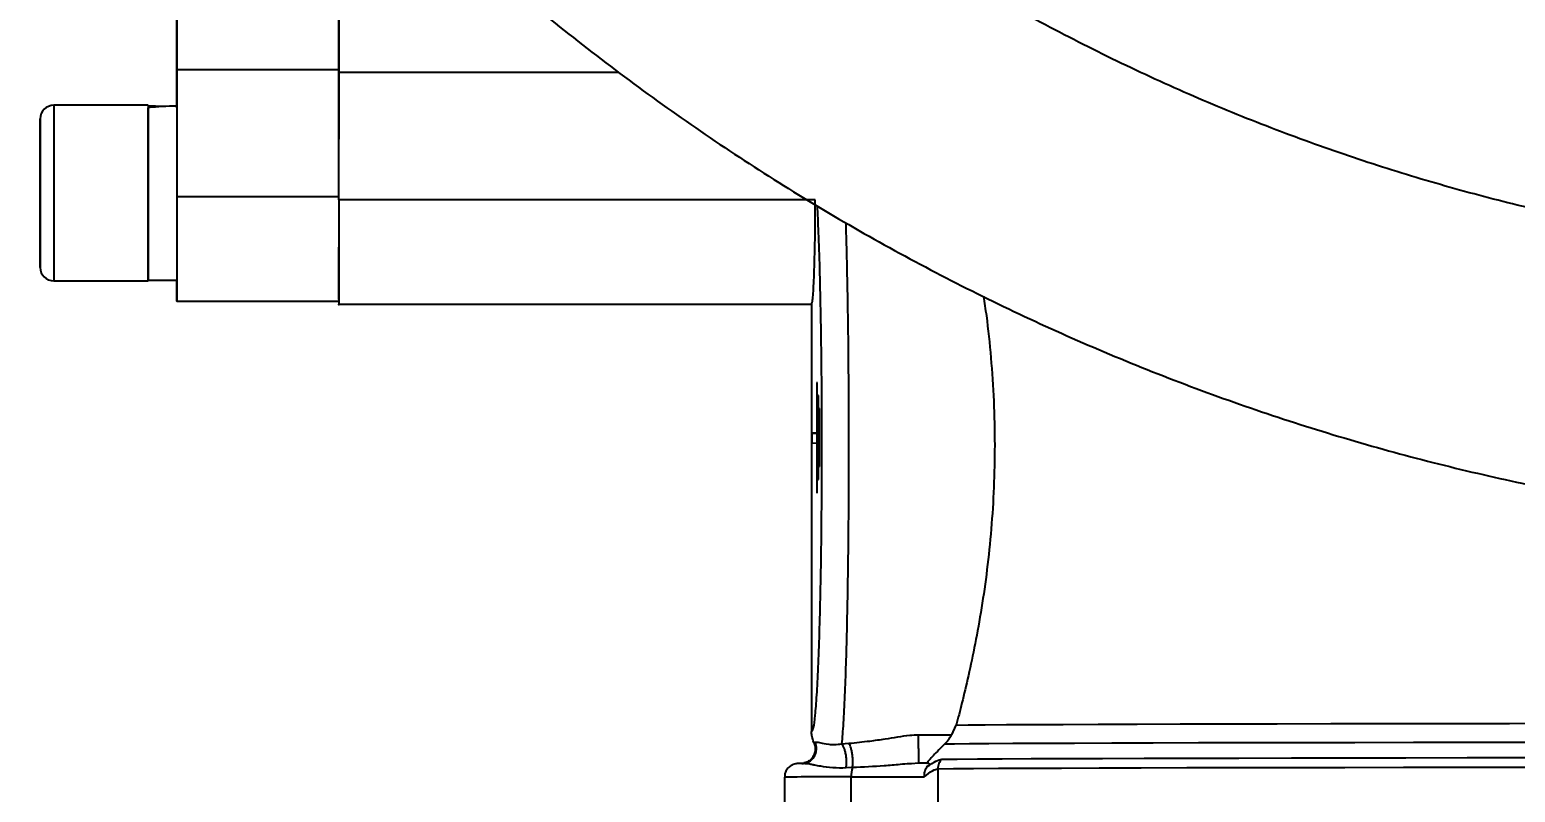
# Model space of a CAD drawing. Header units: millimetres. Extents: x 2379 to 4059, y 879 to 2067.
# Drawn here: x 2943.2 to 3053.2, y 1043.5 to 1099.9 of the extents above; entities that cross this region are included whole.
import ezdxf

# ---------------------------------------------------------------- set-up
doc = ezdxf.new("R2010")
doc.units = ezdxf.units.MM
doc.layers.add('AM_5', color=3, linetype='Continuous', lineweight=25)
doc.styles.add('SLDTEXTSTYLE1', font='txt.shx', dxfattribs={"width": 0.7, "bigfont": 'gbcbig.shx'})
doc.dimstyles.new('SLDDIMSTYLE12$0', dxfattribs={"dimtxt": 12, "dimasz": 10, "dimexe": 0, "dimexo": 0.0625, "dimgap": 0.875, "dimtad": 1, "dimdec": 1, "dimlfac": 1.8, "dimrnd": 1e-09, "dimzin": 12, "dimdsep": 46, "dimtxsty": 'SLDTEXTSTYLE1', "dimcen": 0.09, "dimdle": 8.16, "dimclrd": 3, "dimclre": 3, "dimadec": 0, "dimazin": 3, "dimtfac": 1, "dimtdec": 1, "dimtofl": 0, "dimtmove": 0, "dimatfit": 3, "dimfxl": 0, "dimfrac": 2, "dimtolj": 1, "dimlwd": 5, "dimlwe": 5, "dimarcsym": 0})

# ---------------------------------------------------------------- blocks, each defined once
blk = doc.blocks.new('*D41')
at = {"layer": 'AM_5', "color": 3, "lineweight": 5, "transparency": 16777216}
blk.add_line((3044.79, 1231.34), (2894.45, 1231.34), dxfattribs=at)
at = {"layer": 'AM_5', "color": 3, "linetype": 'Continuous', "lineweight": 5, "transparency": 16777216}
for p, q in [((2894.45, 1221.34), (2894.45, 999.72)), ((3024.09, 989.72), (2894.45, 989.72))]:
    blk.add_line(p, q, dxfattribs=at)
at = {"layer": 'AM_5', "color": 3, "transparency": 16777216}
for points in [[(2892.79, 1221.34), (2896.12, 1221.34), (2894.45, 1231.34)], [(2892.79, 999.72), (2896.12, 999.72), (2894.45, 989.72)]]:
    blk.add_solid(points, dxfattribs=at)
at = {"layer": 'Defpoints', "color": 0, "transparency": 16777216}
for p in [(3044.86, 1231.34), (2894.45, 989.72), (3024.15, 989.72)]:
    blk.add_point(p, dxfattribs=at)
at = {"layer": 'AM_5', "color": 0, "transparency": 16777216, "insert": (2887.58, 1063.63), "char_height": 12, "attachment_point": 5, "rotation": 90, "style": 'SLDTEXTSTYLE1'}
blk.add_mtext('\\A1;245', dxfattribs=at)

msp = doc.modelspace()

# ---------------------------------------------------------------- linework, layer by layer
at = {"color": 7, "linetype": 'Continuous', "lineweight": 25}
for p, q in [((2954.082, 1096.964), (2966.082, 1096.964)), ((2966.082, 1096.768), (2986.765, 1096.766)), ((2951.982, 1094.308), (2944.982, 1094.308)), ((2943.982, 1087.808), (2943.982, 1090.808)), ((2943.982, 1090.808), (2943.982, 1090.808)), ((2943.982, 1090.808), (2943.982, 1087.808)), ((2943.982, 1087.808), (2943.982, 1084.808)), ((2943.982, 1084.808), (2943.982, 1087.808)), ((2943.982, 1087.808), (2943.982, 1087.808)), ((2966.082, 1087.528), (2954.082, 1087.528)), ((3001.363, 1087.313), (2966.082, 1087.313)), ((2943.982, 1084.808), (2943.982, 1084.808)), ((2944.982, 1081.308), (2951.982, 1081.308)), ((2951.982, 1081.368), (2954.082, 1081.368)), ((2954.082, 1079.808), (2966.082, 1079.808)), ((2966.082, 1079.576), (3001.083, 1079.576)), ((3001.082, 1079.576), (3001.082, 1047.962)), ((3001.504, 1073.796), (3001.477, 1073.794)), ((3001.477, 1073.794), (3001.477, 1070.061)), ((3001.477, 1073.794), (3001.504, 1073.794)), ((3001.504, 1065.63), (3001.504, 1073.796)), ((3001.596, 1072.824), (3001.568, 1072.823)), ((3001.568, 1072.823), (3001.568, 1066.612)), ((3001.568, 1072.823), (3001.596, 1072.823)), ((3001.596, 1066.613), (3001.596, 1072.824)), ((3001.676, 1071.872), (3001.65, 1071.871)), ((3001.65, 1071.871), (3001.65, 1067.574)), ((3001.65, 1071.871), (3001.676, 1071.871)), ((3001.676, 1067.575), (3001.676, 1071.872)), ((3001.477, 1070.061), (3001.105, 1070.038)), ((3001.105, 1070.038), (3001.105, 1069.302)), ((3001.105, 1070.038), (3001.504, 1070.038)), ((3001.105, 1069.302), (3001.477, 1069.325)), ((3001.477, 1070.061), (3001.504, 1070.061)), ((3001.477, 1069.325), (3001.477, 1065.629)), ((3001.477, 1069.325), (3001.504, 1069.325)), ((3001.65, 1067.574), (3001.676, 1067.575)), ((3001.568, 1066.612), (3001.596, 1066.613)), ((3001.477, 1065.629), (3001.504, 1065.63)), ((3011.464, 1047.713), (3011.792, 1048.427)), ((3001.263, 1047.132), (3001.343, 1047.155)), ((3003.309, 1047.031), (3003.837, 1047.08)), ((3009.003, 1047.713), (3011.464, 1047.713)), ((3010.936, 1047.008), (3010.615, 1046.694)), ((3000.609, 1045.611), (3000.497, 1045.585)), ((3004.111, 1045.277), (3003.643, 1045.252)), ((3009.003, 1045.596), (3008.473, 1045.569)), ((3009.003, 1045.669), (3009.003, 1045.596)), ((3009.755, 1045.598), (3009.003, 1045.596)), ((3010.429, 1045.193), (3010.429, 1010.766)), ((2999.082, 1044.576), (2999.082, 1010.576)), ((3004.017, 1010.591), (3004.017, 1044.591))]:
    msp.add_line(p, q, dxfattribs=at)
at = {"color": 7, "linetype": 'Continuous', "lineweight": 25, "flags": 128}
for points in [[(2954.083, 1129.092), (2954.083, 1128.075), (2954.083, 1123.876), (2954.083, 1119.903), (2954.083, 1116.175), (2954.083, 1112.709), (2954.083, 1109.522), (2954.083, 1106.627), (2954.083, 1104.038), (2954.083, 1101.768), (2954.082, 1099.826), (2954.082, 1098.223), (2954.082, 1096.964)], [(2954.082, 1096.964), (2954.082, 1098.223), (2954.082, 1099.826), (2954.082, 1101.768), (2954.082, 1102.808)], [(2954.082, 1096.964), (2954.082, 1096.489), (2954.082, 1095.758), (2954.082, 1094.791), (2954.082, 1093.615), (2954.082, 1092.261), (2954.082, 1090.768), (2954.082, 1089.175), (2954.082, 1087.528)], [(2954.082, 1094.133), (2954.082, 1094.791), (2954.082, 1095.758), (2954.082, 1096.489), (2954.082, 1096.964)], [(2944.982, 1094.308), (2944.982, 1094.297), (2944.982, 1094.035), (2944.982, 1093.437), (2944.982, 1092.536), (2944.982, 1091.38), (2944.982, 1090.031), (2944.982, 1088.563), (2944.982, 1087.054), (2944.982, 1085.585), (2944.982, 1084.236), (2944.982, 1083.08), (2944.982, 1082.179), (2944.982, 1081.581), (2944.982, 1081.319), (2944.982, 1081.308)], [(2951.982, 1094.308), (2951.982, 1094.297), (2951.982, 1094.035), (2951.982, 1093.437), (2951.982, 1092.536), (2951.982, 1091.38), (2951.982, 1090.031), (2951.982, 1088.563), (2951.982, 1087.054), (2951.982, 1085.585), (2951.982, 1084.236), (2951.982, 1083.08), (2951.982, 1082.179), (2951.982, 1081.581), (2951.982, 1081.319), (2951.982, 1081.308)], [(2951.982, 1081.37), (2951.982, 1081.431), (2951.982, 1081.814), (2951.982, 1082.524), (2951.982, 1083.523), (2951.982, 1084.757), (2951.982, 1086.157), (2951.982, 1087.648), (2951.982, 1089.148), (2951.982, 1090.574), (2951.982, 1091.849), (2951.982, 1092.903), (2951.982, 1093.679), (2951.982, 1094.133)], [(2954.082, 1087.528), (2954.082, 1085.795), (2954.082, 1084.158), (2954.082, 1082.696), (2954.082, 1081.479), (2954.082, 1080.566), (2954.082, 1080), (2954.082, 1079.808), (2954.082, 1080), (2954.082, 1080.566), (2954.082, 1081.368)], [(3011.792, 1048.427), (3012.683, 1048.438), (3013.927, 1048.449), (3015.518, 1048.46), (3017.448, 1048.47), (3019.709, 1048.481), (3022.291, 1048.491), (3025.18, 1048.5), (3028.365, 1048.509), (3031.83, 1048.518), (3035.56, 1048.526), (3039.536, 1048.533), (3043.741, 1048.54), (3048.156, 1048.546), (3052.759, 1048.552), (3057.53, 1048.557), (3062.447, 1048.561), (3067.487, 1048.565), (3072.626, 1048.567)], [(3009.003, 1046.694), (3009.003, 1046.856), (3009.003, 1047.014), (3009.003, 1047.165), (3009.003, 1047.307), (3009.003, 1047.435), (3009.003, 1047.547), (3009.003, 1047.64), (3009.003, 1047.713)], [(3054.872, 1047.142), (3050.168, 1047.136), (3045.642, 1047.13), (3041.315, 1047.124), (3037.207, 1047.116), (3033.335, 1047.109), (3029.719, 1047.1), (3026.374, 1047.092), (3023.316, 1047.082), (3020.559, 1047.073), (3018.115, 1047.062), (3015.996, 1047.052), (3014.211, 1047.041), (3012.768, 1047.03), (3011.675, 1047.019), (3010.936, 1047.008)], [(3010.717, 1045.9), (3011.865, 1045.911), (3013.358, 1045.922), (3015.189, 1045.933), (3017.35, 1045.943), (3019.832, 1045.953), (3022.623, 1045.963), (3025.711, 1045.972), (3029.082, 1045.981), (3032.721, 1045.989), (3036.612, 1045.997), (3040.737, 1046.004), (3045.078, 1046.011), (3049.616, 1046.017), (3054.33, 1046.022), (3059.2, 1046.027), (3064.202, 1046.031), (3069.316, 1046.034), (3074.519, 1046.036)], [(3010.429, 1045.193), (3011.581, 1045.204), (3013.08, 1045.215), (3014.918, 1045.226), (3017.087, 1045.236), (3019.578, 1045.247), (3022.379, 1045.256), (3025.478, 1045.266), (3028.862, 1045.274), (3032.514, 1045.283), (3036.419, 1045.291), (3040.56, 1045.298), (3044.917, 1045.304), (3049.471, 1045.31), (3054.203, 1045.316), (3059.09, 1045.32), (3064.111, 1045.324), (3069.244, 1045.328), (3074.465, 1045.33)]]:
    msp.add_lwpolyline(points, dxfattribs=at)
at = {"color": 7, "linetype": 'Continuous', "lineweight": 25}
for centre, radius, start, end in [((2944.982, 1093.308), 1, 90, 180), ((2944.982, 1082.308), 1, 180, 270), ((3000.351, 1046.68), 1.1, 270.09999, 25.63662), ((3006.331, 1044.626), 2.314, 163.65187, 180.85663), ((3002.935, 590.808), 453.784, 89.86336, 90.48649), ((3003.198, 2942.953), 1898.362, 270.024744, 270.187646)]:
    msp.add_arc(centre, radius, start, end, dxfattribs=at)
for centre, start_param, end_param in [((2951.982, 1087.808), 1.4765232, 1.5707963), ((2954.082, 1087.808), 1.5707963, 1.760193)]:
    msp.add_ellipse(centre, major_axis=(11.154, 0), ratio=0.5773521, start_param=start_param, end_param=end_param, dxfattribs=at)
for points, knots in [([(3088.65, 1062.611), (3091.21, 1062.636), (3094.79, 1062.67), (3100.06, 1062.949), (3104.524, 1063.284), (3109.84, 1063.85), (3115.409, 1064.623), (3121.223, 1065.633), (3127.194, 1066.889), (3133.27, 1068.4), (3139.408, 1070.171), (3145.573, 1072.205), (3151.737, 1074.504), (3157.873, 1077.07), (3163.962, 1079.9), (3169.981, 1082.994), (3175.914, 1086.348), (3181.743, 1089.961), (3187.453, 1093.826), (3193.028, 1097.94), (3198.456, 1102.298), (3203.721, 1106.892), (3208.813, 1111.716), (3213.717, 1116.764), (3218.424, 1122.027), (3222.922, 1127.497), (3227.2, 1133.165), (3231.249, 1139.022), (3235.059, 1145.059), (3238.62, 1151.265), (3241.926, 1157.629), (3244.966, 1164.142), (3247.735, 1170.791), (3250.226, 1177.566), (3252.431, 1184.453), (3254.346, 1191.442), (3255.965, 1198.52), (3257.282, 1205.673), (3258.295, 1212.89), (3259, 1220.158), (3259.393, 1227.462), (3259.471, 1234.79), (3259.234, 1242.128), (3258.68, 1249.462), (3257.808, 1256.78), (3256.618, 1264.067), (3255.11, 1271.31), (3253.285, 1278.494), (3251.144, 1285.607), (3248.69, 1292.635), (3245.926, 1299.563), (3242.853, 1306.38), (3239.476, 1313.07), (3235.798, 1319.622), (3231.824, 1326.022), (3227.559, 1332.257), (3223.008, 1338.315), (3218.176, 1344.184), (3213.069, 1349.85), (3207.693, 1355.303), (3202.246, 1360.35), (3196.773, 1365.003), (3191.314, 1369.272), (3185.689, 1373.314), (3179.908, 1377.123), (3173.98, 1380.691), (3167.918, 1384.013), (3161.732, 1387.083), (3155.436, 1389.897), (3149.042, 1392.449), (3142.567, 1394.735), (3136.029, 1396.751), (3129.454, 1398.493), (3122.881, 1399.958), (3116.387, 1401.14), (3110.098, 1402.037), (3104.574, 1402.62), (3099.691, 1402.988), (3094.867, 1403.228), (3088.893, 1403.345), (3083.376, 1403.234), (3078.107, 1402.963), (3073.643, 1402.625), (3068.326, 1402.06), (3062.757, 1401.287), (3056.944, 1400.277), (3050.973, 1399.021), (3044.897, 1397.51), (3038.759, 1395.739), (3032.594, 1393.705), (3026.43, 1391.406), (3020.293, 1388.841), (3014.205, 1386.01), (3008.186, 1382.916), (3002.253, 1379.562), (2996.424, 1375.95), (2990.714, 1372.084), (2985.138, 1367.97), (2979.711, 1363.613), (2974.445, 1359.018), (2969.354, 1354.194), (2964.449, 1349.146), (2959.742, 1343.883), (2955.245, 1338.413), (2950.966, 1332.745), (2946.918, 1326.888), (2943.108, 1320.851), (2939.546, 1314.645), (2936.241, 1308.281), (2933.199, 1301.769), (2930.437, 1295.117), (2928.1, 1288.835), (2926.821, 1284.73), (2926.258, 1282.922)], [0, 0, 0, 0, 0.0102074, 0.014274, 0.021037, 0.0280561, 0.0355867, 0.0434511, 0.0515783, 0.0599113, 0.0684099, 0.0770439, 0.085791, 0.0946336, 0.1035582, 0.112554, 0.1216124, 0.1307262, 0.1398897, 0.1490979, 0.1583469, 0.1676331, 0.1769537, 0.1863062, 0.1956884, 0.2050985, 0.2145348, 0.2239961, 0.233481, 0.2429885, 0.2525178, 0.262068, 0.2716385, 0.2812287, 0.2908382, 0.3004664, 0.3101132, 0.3197782, 0.3294613, 0.3391624, 0.3488814, 0.3586183, 0.3683733, 0.3781464, 0.387938, 0.3977483, 0.4075776, 0.4174265, 0.4272956, 0.4371854, 0.4470968, 0.4570307, 0.4669882, 0.4769704, 0.486979, 0.4970156, 0.5070822, 0.5171812, 0.5273154, 0.5374882, 0.5477037, 0.5569145, 0.5661226, 0.5753266, 0.5845258, 0.5937191, 0.6029052, 0.6120821, 0.6212471, 0.6303962, 0.6395236, 0.6486197, 0.6576679, 0.6666375, 0.6754633, 0.6839789, 0.6919633, 0.6976055, 0.7035012, 0.7112199, 0.7214273, 0.7254939, 0.7322569, 0.739276, 0.7468066, 0.754671, 0.7627982, 0.7711312, 0.7796298, 0.7882638, 0.7970109, 0.8058535, 0.8147781, 0.8237739, 0.8328323, 0.8419461, 0.8511096, 0.8603178, 0.8695668, 0.878853, 0.8881736, 0.8975261, 0.9069083, 0.9163184, 0.9257547, 0.935216, 0.9447009, 0.9542084, 0.9637377, 0.9732879, 0.9828584, 0.9924486, 1, 1, 1, 1]), ([(2918.78, 1234.103), (2918.764, 1233.11), (2918.708, 1229.672), (2918.944, 1223.782), (2919.483, 1216.448), (2920.359, 1209.13), (2921.549, 1201.843), (2923.057, 1194.601), (2924.882, 1187.416), (2927.022, 1180.303), (2929.476, 1173.276), (2932.241, 1166.347), (2935.314, 1159.531), (2938.691, 1152.84), (2942.369, 1146.288), (2946.342, 1139.888), (2950.607, 1133.653), (2955.158, 1127.595), (2959.99, 1121.726), (2965.097, 1116.06), (2970.474, 1110.608), (2975.921, 1105.56), (2981.394, 1100.908), (2986.852, 1096.638), (2992.477, 1092.596), (2998.259, 1088.787), (3004.186, 1085.219), (3010.249, 1081.897), (3016.434, 1078.827), (3022.731, 1076.014), (3029.125, 1073.462), (3035.6, 1071.176), (3042.138, 1069.159), (3048.712, 1067.417), (3055.285, 1065.952), (3061.779, 1064.77), (3068.069, 1063.873), (3073.592, 1063.289), (3078.475, 1062.924), (3083.299, 1062.676), (3086.714, 1062.634), (3088.65, 1062.611)], [0, 0, 0, 0, 0.0110977, 0.0384563, 0.065866, 0.0933273, 0.120841, 0.1484084, 0.1760305, 0.2037091, 0.231446, 0.2592434, 0.2871039, 0.3150305, 0.3430267, 0.3710966, 0.3992451, 0.4274777, 0.4558012, 0.4842235, 0.512754, 0.5414043, 0.5672369, 0.5930617, 0.6188752, 0.6446752, 0.6704587, 0.6962218, 0.7219592, 0.7476632, 0.7733229, 0.7989215, 0.8244321, 0.8498086, 0.8749648, 0.8997175, 0.9236002, 0.9459932, 0.9618174, 0.9783523, 1, 1, 1, 1]), ([(2966.082, 1096.698), (2966.082, 1097.273), (2966.082, 1098.422), (2966.082, 1101.025), (2966.082, 1104.234), (2966.082, 1108.118), (2966.082, 1111.76), (2966.082, 1114.3), (2966.082, 1115.143)], [0, 0, 0, 0, 0.1818994, 0.3637987, 0.5456981, 0.7275974, 0.9094968, 1, 1, 1, 1]), ([(2966.083, 1115.143), (2966.083, 1114.372), (2966.083, 1111.9), (2966.083, 1108.308), (2966.083, 1104.394), (2966.083, 1101.156), (2966.082, 1098.523), (2966.082, 1097.353), (2966.082, 1096.768)], [0, 0, 0, 0, 0.0830225, 0.266418, 0.4498135, 0.633209, 0.8166045, 1, 1, 1, 1]), ([(3088.701, 1082.611), (3086.3, 1082.648), (3082.941, 1082.7), (3077.999, 1083.004), (3073.809, 1083.361), (3068.822, 1083.952), (3063.601, 1084.752), (3058.155, 1085.789), (3052.567, 1087.073), (3046.888, 1088.612), (3041.16, 1090.41), (3035.416, 1092.47), (3029.686, 1094.795), (3023.991, 1097.378), (3018.371, 1100.246), (3014.448, 1102.378), (3012.445, 1103.62), (3012.245, 1103.744)], [0, 0, 0, 0, 0.089708, 0.1255093, 0.1850415, 0.2468399, 0.3131505, 0.3824082, 0.4539863, 0.5273844, 0.6022463, 0.6783085, 0.7553722, 0.8332846, 0.9119262, 0.9912022, 1, 1, 1, 1]), ([(2966.082, 1096.698), (2966.082, 1096.363), (2966.082, 1095.694), (2966.082, 1093.855), (2966.082, 1092.343), (2966.082, 1091.808)], [0, 0, 0, 0, 0.3927328, 0.7854656, 1, 1, 1, 1]), ([(2943.982, 1087.808), (2943.982, 1088.5), (2943.982, 1089.564), (2943.982, 1090.845), (2943.982, 1091.725), (2943.982, 1092.44), (2943.982, 1093.104), (2943.982, 1093.441), (2943.982, 1093.104), (2943.982, 1092.44), (2943.982, 1091.725), (2943.982, 1090.845), (2943.982, 1089.564), (2943.982, 1088.5), (2943.982, 1087.808)], [0, 0, 0, 0, 0.1197284, 0.1841803, 0.25, 0.3158197, 0.3802716, 0.5, 0.6197284, 0.6841803, 0.75, 0.8158197, 0.8802716, 1, 1, 1, 1]), ([(2943.982, 1087.808), (2943.982, 1087.116), (2943.982, 1086.052), (2943.982, 1084.771), (2943.982, 1083.891), (2943.982, 1083.177), (2943.982, 1082.513), (2943.982, 1082.175), (2943.982, 1082.513), (2943.982, 1083.177), (2943.982, 1083.891), (2943.982, 1084.771), (2943.982, 1086.052), (2943.982, 1087.116), (2943.982, 1087.808)], [0, 0, 0, 0, 0.1197284, 0.1841803, 0.25, 0.3158197, 0.3802716, 0.5, 0.6197284, 0.6841803, 0.75, 0.8158197, 0.8802716, 1, 1, 1, 1]), ([(2966.082, 1087.313), (2966.082, 1086.295), (2966.082, 1084.261), (2966.082, 1081.667), (2966.082, 1080.07), (2966.082, 1079.384), (2966.082, 1079.578), (2966.082, 1079.579)], [0, 0, 0, 0, 0.2496567, 0.4993133, 0.74897, 0.9986267, 1, 1, 1, 1]), ([(3001.082, 1079.576), (3001.105, 1079.62), (3001.143, 1079.694), (3001.212, 1080.374), (3001.284, 1081.754), (3001.347, 1084.276), (3001.358, 1086.32), (3001.363, 1087.313)], [0, 0, 0, 0, 0.1587187, 0.2699568, 0.5007191, 0.7575201, 1, 1, 1, 1]), ([(3001.489, 1086.897), (3001.521, 1086.252), (3001.589, 1084.91), (3001.673, 1082.267), (3001.744, 1079.213), (3001.794, 1075.842), (3001.824, 1072.276), (3001.832, 1068.613), (3001.818, 1064.965), (3001.782, 1061.442), (3001.725, 1058.146), (3001.649, 1055.179), (3001.557, 1052.625), (3001.451, 1050.563), (3001.334, 1049.062), (3001.21, 1048.117), (3001.125, 1048.014), (3001.082, 1047.962)], [0, 0, 0, 0, 0.0620488, 0.1290419, 0.1960393, 0.2630353, 0.3300303, 0.3970253, 0.4640214, 0.5310177, 0.5980134, 0.6650096, 0.732007, 0.7990047, 0.8660027, 0.9330014, 1, 1, 1, 1]), ([(3003.606, 1085.623), (3003.609, 1085.546), (3003.629, 1084.987), (3003.66, 1083.827), (3003.71, 1081.774), (3003.758, 1079.143), (3003.798, 1075.897), (3003.822, 1072.547), (3003.826, 1070.282), (3003.827, 1069.157)], [0, 0, 0, 0, 0.0188145, 0.1362189, 0.2484372, 0.4404844, 0.6297583, 0.8162623, 1, 1, 1, 1]), ([(2966.082, 1079.929), (2966.082, 1079.987), (2966.082, 1080.192), (2966.082, 1081.547), (2966.082, 1083.112), (2966.082, 1083.808)], [0, 0, 0, 0, 0.1768439, 0.6339579, 1, 1, 1, 1]), ([(3013.809, 1080.182), (3013.883, 1079.7), (3014.105, 1078.263), (3014.375, 1075.645), (3014.6, 1072.432), (3014.628, 1070.246), (3014.642, 1069.157)], [0, 0, 0, 0, 0.14552679, 0.43344548, 0.71778554, 1, 1, 1, 1]), ([(3003.827, 1069.157), (3003.825, 1067.966), (3003.822, 1065.563), (3003.797, 1062.413), (3003.765, 1059.734), (3003.729, 1057.511), (3003.681, 1055.201), (3003.616, 1052.825), (3003.53, 1050.494), (3003.428, 1048.421), (3003.35, 1047.505), (3003.309, 1047.031)], [0, 0, 0, 0, 0.1217334, 0.2456529, 0.3295313, 0.4143849, 0.5002146, 0.6112196, 0.7315209, 0.8611156, 1, 1, 1, 1]), ([(3014.642, 1069.157), (3014.629, 1068.112), (3014.603, 1066.014), (3014.398, 1062.914), (3014.085, 1059.905), (3013.674, 1057.047), (3013.199, 1054.399), (3012.699, 1052.044), (3012.208, 1049.994), (3011.93, 1048.948), (3011.792, 1048.427)], [0, 0, 0, 0, 0.1214856, 0.2437954, 0.3676184, 0.4931071, 0.6198103, 0.7472252, 0.8740914, 1, 1, 1, 1]), ([(3001.263, 1047.132), (3001.297, 1047.04), (3001.356, 1046.878), (3001.369, 1046.609), (3001.324, 1046.342), (3001.204, 1046.085), (3001.022, 1045.867), (3000.799, 1045.693), (3000.611, 1045.644), (3000.519, 1045.62)], [0, 0, 0, 0, 0.1529156, 0.2657043, 0.4140042, 0.5702861, 0.7000495, 0.8539974, 1, 1, 1, 1]), ([(3001.263, 1047.132), (3001.197, 1047.307), (3001.097, 1047.577), (3001.086, 1047.862), (3001.082, 1047.962)], [0, 0, 0, 0, 0.649785, 1, 1, 1, 1]), ([(3001.343, 1047.155), (3001.407, 1047.174), (3001.501, 1047.2), (3002.175, 1047.015), (3002.762, 1046.968), (3003.13, 1047.011), (3003.309, 1047.031)], [0, 0, 0, 0, 0.5280891, 0.7757084, 0.8910227, 1, 1, 1, 1]), ([(3003.643, 1045.252), (3003.653, 1045.316), (3003.675, 1045.452), (3003.682, 1045.704), (3003.667, 1045.989), (3003.625, 1046.285), (3003.56, 1046.558), (3003.48, 1046.781), (3003.394, 1046.944), (3003.337, 1047.003), (3003.309, 1047.031)], [0, 0, 0, 0, 0.111182, 0.2335049, 0.3645523, 0.5004088, 0.6362, 0.7670654, 0.889124, 1, 1, 1, 1]), ([(3003.837, 1047.08), (3004.362, 1047.132), (3005.279, 1047.221), (3006.47, 1047.398), (3007.443, 1047.549), (3008.253, 1047.677), (3008.785, 1047.702), (3009.003, 1047.713)], [0, 0, 0, 0, 0.2998788, 0.5240414, 0.7085127, 0.8805177, 1, 1, 1, 1]), ([(3004.111, 1045.277), (3004.12, 1045.34), (3004.138, 1045.473), (3004.146, 1045.725), (3004.134, 1046.012), (3004.1, 1046.313), (3004.046, 1046.592), (3003.98, 1046.821), (3003.908, 1046.989), (3003.86, 1047.051), (3003.837, 1047.08)], [0, 0, 0, 0, 0.1107503, 0.2328673, 0.3639412, 0.5, 0.6360588, 0.7671327, 0.8892497, 1, 1, 1, 1]), ([(3010.936, 1047.008), (3011.001, 1047.076), (3011.132, 1047.212), (3011.277, 1047.414), (3011.39, 1047.594), (3011.439, 1047.672), (3011.464, 1047.713)], [0, 0, 0, 0, 0.2574412, 0.5169374, 0.7503202, 1, 1, 1, 1]), ([(3009.003, 1046.694), (3009.003, 1046.549), (3009.003, 1046.259), (3009.003, 1045.906), (3009.003, 1045.7), (3009.003, 1045.672), (3009.003, 1045.669)], [0, 0, 0, 0, 0.3205893, 0.6411787, 0.961768, 1, 1, 1, 1]), ([(3010.615, 1046.694), (3010.471, 1046.549), (3010.199, 1046.276), (3009.906, 1045.962), (3009.74, 1045.773), (3009.66, 1045.673), (3009.617, 1045.607), (3009.626, 1045.6), (3009.631, 1045.596)], [0, 0, 0, 0, 0.2963706, 0.5614084, 0.6796926, 0.7917416, 0.8963265, 1, 1, 1, 1]), ([(3000.334, 1045.58), (3000.299, 1045.579), (3000.178, 1045.579), (3000.118, 1045.578), (3000.064, 1045.576), (3000.027, 1045.575), (2999.966, 1045.57), (2999.862, 1045.555), (2999.67, 1045.5), (2999.425, 1045.353), (2999.21, 1045.099), (2999.088, 1044.821), (2999.096, 1044.64), (2999.099, 1044.576)], [0, 0, 0, 0, 0.09765574, 0.32952341, 0.45229602, 0.50973202, 0.53157644, 0.55586324, 0.62297078, 0.71971371, 0.82681332, 0.93903654, 1, 1, 1, 1]), ([(3003.643, 1045.252), (3003.306, 1045.247), (3002.594, 1045.235), (3001.839, 1045.358), (3001.362, 1045.452), (3001.114, 1045.499), (3000.705, 1045.572), (3000.518, 1045.576), (3000.353, 1045.58)], [0, 0, 0, 0, 0.1842083, 0.3884705, 0.5171044, 0.6010534, 0.6481318, 1, 1, 1, 1]), ([(3008.473, 1045.569), (3008.426, 1045.567), (3008.135, 1045.553), (3007.489, 1045.488), (3006.132, 1045.379), (3004.907, 1045.317), (3004.111, 1045.277)], [0, 0, 0, 0, 0.0324677, 0.2006712, 0.4805246, 1, 1, 1, 1]), ([(3009.652, 1045.348), (3009.614, 1045.3), (3009.534, 1045.2), (3009.452, 1045.009), (3009.409, 1044.804), (3009.413, 1044.663), (3009.415, 1044.601)], [0, 0, 0, 0, 0.2391493, 0.4971627, 0.7785241, 1, 1, 1, 1]), ([(3009.415, 1044.601), (3009.64, 1044.773), (3010.08, 1045.109), (3010.315, 1045.165), (3010.429, 1045.193)], [0, 0, 0, 0, 0.51151, 1, 1, 1, 1]), ([(3009.652, 1045.348), (3009.884, 1045.506), (3010.346, 1045.821), (3010.593, 1045.874), (3010.717, 1045.9)], [0, 0, 0, 0, 0.5006525, 1, 1, 1, 1]), ([(3009.755, 1045.598), (3009.777, 1045.592), (3009.81, 1045.584), (3009.772, 1045.499), (3009.721, 1045.425), (3009.674, 1045.372), (3009.652, 1045.348)], [0, 0, 0, 0, 0.5469017, 0.7855349, 0.9022486, 1, 1, 1, 1])]:
    msp.add_open_spline(points, degree=3, knots=knots, dxfattribs=at)
for points in [[(2966.082, 1087.313), (2966.082, 1088.418), (2966.082, 1090.628), (2966.082, 1093.515), (2966.082, 1095.766), (2966.082, 1096.434), (2966.082, 1096.768)], [(3010.717, 1045.9), (3010.674, 1045.851), (3010.588, 1045.753), (3010.499, 1045.578), (3010.44, 1045.39), (3010.433, 1045.259), (3010.429, 1045.193)]]:
    msp.add_open_spline(points, degree=3, dxfattribs=at)

# ---------------------------------------------------------------- dimensions: what is measured, and where the dimension line sits
at = {"layer": 'AM_5'}
dim = msp.add_linear_dim(base=(2894.454, 989.716), p1=(3044.855, 1231.342), p2=(3024.148, 989.716), angle=90, text='245', dimstyle='SLDDIMSTYLE12$0', override={"dimlfac": 1}, dxfattribs=at)
dim.commit()
dim.dimension.update_dxf_attribs({"geometry": '*D41', "text_midpoint": (2894.454, 1063.629), "dimtype": 160})

doc.saveas('drawing.dxf')
